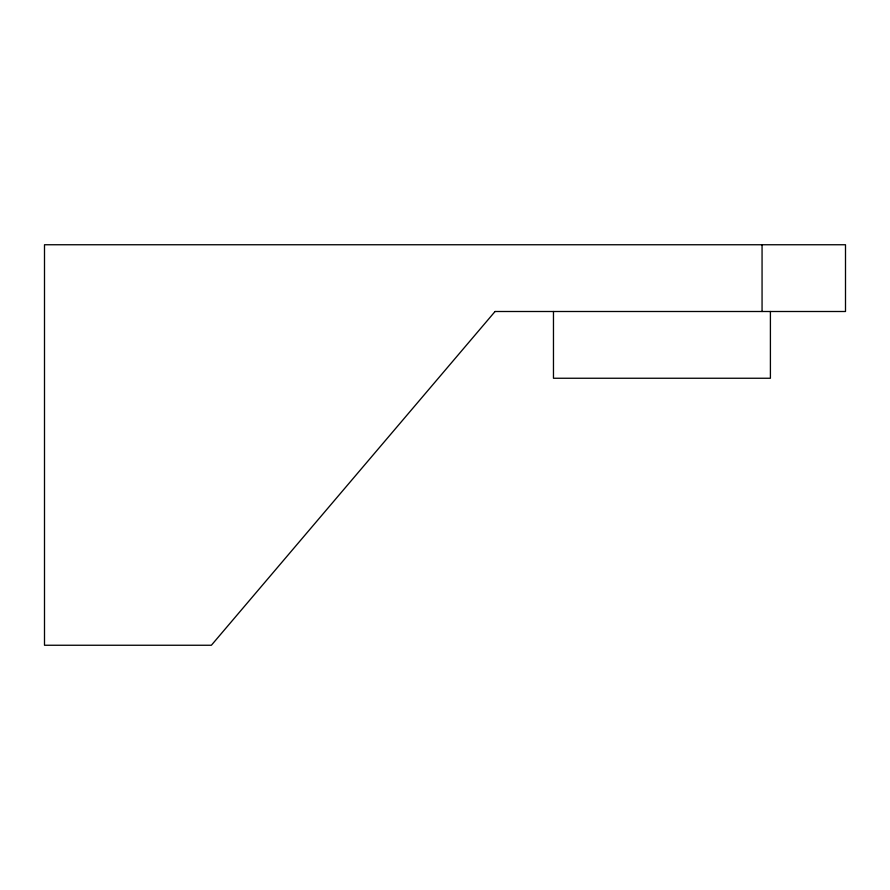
<?xml version="1.0" encoding="UTF-8"?>
<svg xmlns="http://www.w3.org/2000/svg" width="890" height="890" viewBox="0 0 890 890"><rect width="100%" height="100%" fill="white"/><g stroke="black" fill="none" stroke-linecap="round" stroke-linejoin="round"><path stroke-width="1.33" d="M770.406 311.5L770.406 378.25L553.469 378.25L553.469 311.5M762.062 244.75L762.062 311.5M495.062 311.5L211.375 645.25L44.5 645.25L44.5 244.75L845.5 244.75L845.5 311.5L495.062 311.5"/></g></svg>
